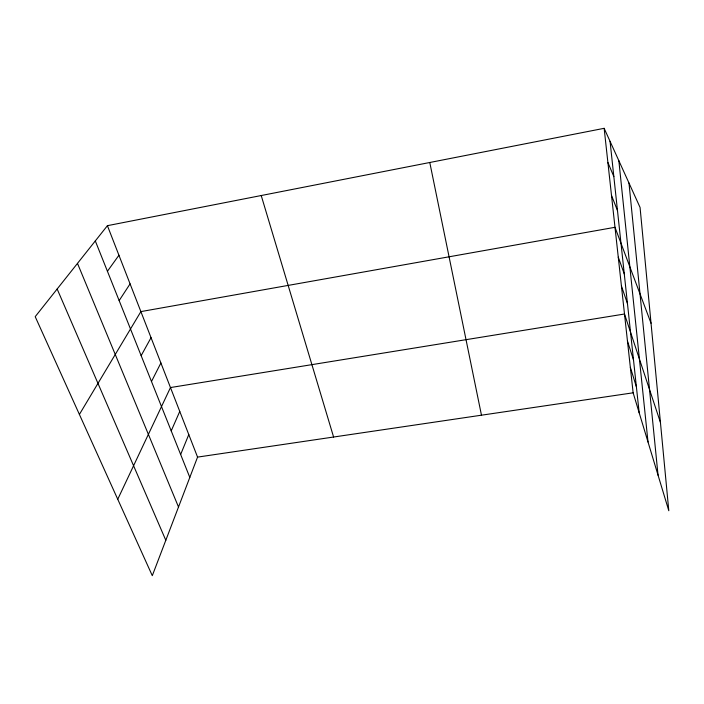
<?xml version="1.0" encoding="UTF-8"?>
<svg xmlns="http://www.w3.org/2000/svg" width="704" height="704" viewBox="0 0 704 704"><rect width="100%" height="100%" fill="white"/><g stroke="black" fill="none" stroke-linecap="round" stroke-linejoin="round"><path stroke-width="1.06" d="M107.413 225.676L197.56 457.107L152.293 575.678L35.2 316.668L107.413 225.676L604.146 128.322L640.068 207.442L668.8 510.743L633.134 392.806L604.146 128.322M180.646 454.494L188.786 434.579M171.213 430.892L179.766 411.409M117.744 499.268L170.474 387.552L624.501 314.01L660.431 422.409M151.483 381.498L160.899 362.991M141.152 355.652L151.043 337.682M79.402 414.436L140.888 311.599L614.997 227.295L651.033 323.224M119.152 300.599L130.082 283.879M107.43 271.269L118.932 255.253M197.56 457.107L633.134 392.806M57.156 289.001L165.81 540.276M607.886 162.492L613.844 176.59M77.484 263.384L178.508 507.003M95.304 240.926L189.807 477.418M611.503 195.466L617.478 210.531M618.27 257.154L624.281 273.918M621.43 286.044L627.458 303.556M627.466 341.106L633.503 359.929M630.344 367.356L636.381 386.769M261.219 195.527L333.599 437.026M429.783 162.501L481.474 415.193M610.06 141.363L639.17 412.755M618.851 160.714L648.014 441.998M628.989 183.031L658.038 475.156"/></g></svg>
